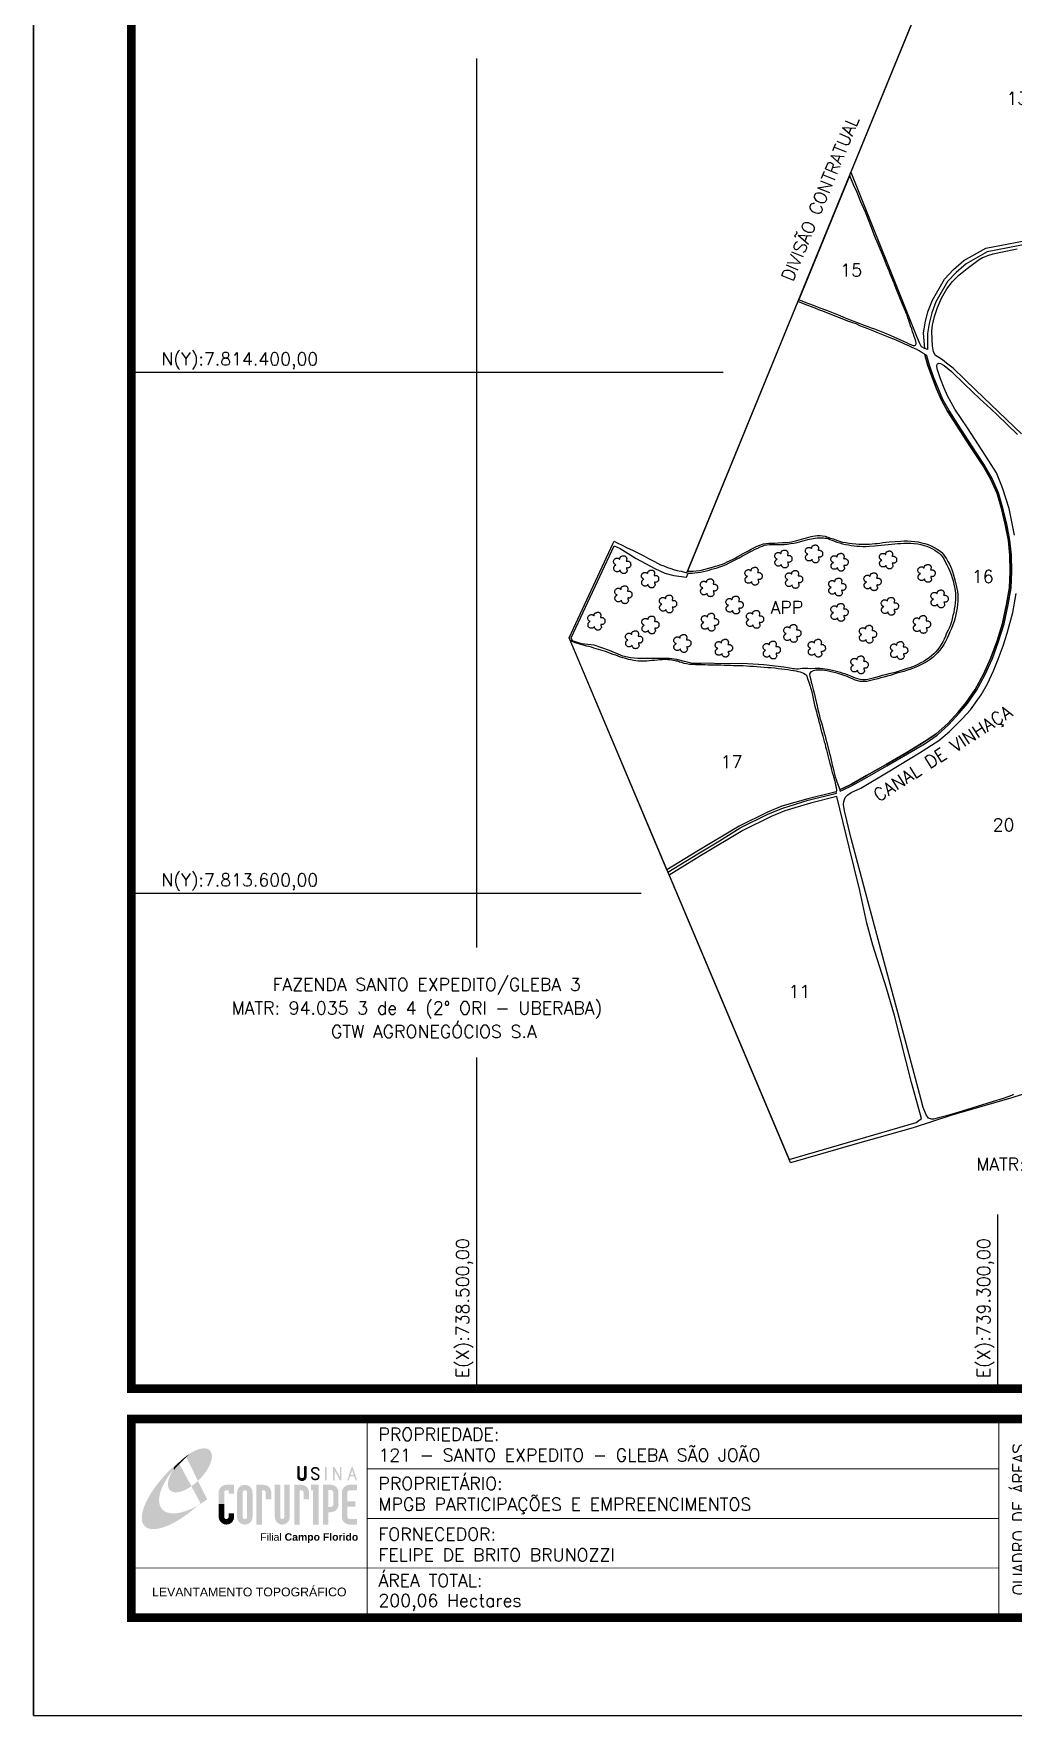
# Model space of a CAD drawing. Header units: millimetres. Extents: x 737820 to 740970, y 7812338 to 7816793.
# Drawn here: x 737820 to 739324, y 7812338 to 7814920 of the extents above; entities that cross this region are included whole.
import ezdxf
from ezdxf.enums import TextEntityAlignment as Align

# ---------------------------------------------------------------- set-up
doc = ezdxf.new("R2010")
doc.units = ezdxf.units.MM
doc.linetypes.add('CONTINUO', pattern=[0])
doc.linetypes.add('LIN0', pattern=[0])
for name, color, linetype, lineweight in [('0114000121', 1, 'Continuous', 25), ('0114000121011', 5, 'Continuous', 25), ('0114000121013', 5, 'Continuous', 25), ('0114000121015', 5, 'Continuous', 25), ('0114000121016', 5, 'Continuous', 25), ('CANAL_VINHAÇA', 7, 'Continuous', 25), ('PRESERVAÇÃO_PERMANENTE', 1, 'Continuous', 25)]:
    doc.layers.add(name, color=color, linetype=linetype, lineweight=lineweight)
for name, color, linetype in [('0114000121017', 5, 'Continuous'), ('0114000121018', 5, 'Continuous'), ('0114000121020', 5, 'Continuous'), ('MALHA', 8, 'Continuous'), ('MARGEM', 5, 'Continuous'), ('MATO', 3, 'Continuous'), ('TEXTO', 7, 'Continuous'), ('TEXTO_CONFRONTANTES', 7, 'Continuous')]:
    doc.layers.add(name, color=color, linetype=linetype)
doc.styles.add('ARIAL', font='arial.ttf')
doc.styles.add('ROMANS', font='romans')
doc.styles.add('Simplex', font='simplex.shx')
doc.styles.get("Standard").update_dxf_attribs({"font": 'arial.ttf'})

# ---------------------------------------------------------------- blocks, each defined once
blk = doc.blocks.new('mato')
at = {"layer": 'MATO', "color": 94, "linetype": 'CONTINUO'}
blk.add_lwpolyline([(734601.6, 7824194.7), (734600.8, 7824194.1), (734600, 7824193.3), (734599.1, 7824192.6), (734598, 7824192.3), (734596.9, 7824192.2), (734595.8, 7824192.2), (734594.9, 7824192.4), (734594.2, 7824192.7), (734593.5, 7824193.1), (734592.9, 7824193.6), (734592.3, 7824194.1), (734591.8, 7824194.7), (734591.5, 7824195.3), (734591.3, 7824195.9), (734591.2, 7824196.6), (734591, 7824197.5), (734591, 7824198.4), (734591, 7824199.3), (734591.2, 7824200), (734591.5, 7824200.5), (734591.9, 7824201), (734592.1, 7824201.5), (734592.4, 7824201.9), (734592.8, 7824202.3), (734594.2, 7824203.2), (734594.7, 7824203.6), (734594.5, 7824203.7), (734593.5, 7824204), (734593.1, 7824204.2), (734592.7, 7824204.5), (734592.3, 7824204.9), (734591.8, 7824205.6), (734591.3, 7824206.3), (734590.9, 7824207.1), (734590.7, 7824208), (734590.6, 7824208.8), (734590.7, 7824209.7), (734590.9, 7824210.7), (734591.3, 7824211.6), (734591.7, 7824212.4), (734592, 7824212.8), (734592.3, 7824213.1), (734592.7, 7824213.4), (734593.3, 7824213.8), (734593.9, 7824214.2), (734594.6, 7824214.5), (734595.3, 7824214.7), (734596, 7824214.8), (734596.6, 7824214.8), (734597.2, 7824214.8), (734597.8, 7824214.7), (734598.2, 7824214.6), (734598.7, 7824214.4), (734599.1, 7824214.3), (734599.5, 7824214), (734600, 7824213.4), (734600.5, 7824213), (734600.9, 7824212.8), (734601.1, 7824213.4), (734601.2, 7824214.2), (734601.3, 7824215.1), (734601.4, 7824215.5), (734601.5, 7824215.8), (734602, 7824216.5), (734602.3, 7824217), (734602.7, 7824217.4), (734603.2, 7824217.6), (734603.7, 7824217.8), (734604.3, 7824218), (734605.3, 7824218.4), (734605.8, 7824218.6), (734606.3, 7824218.7), (734606.9, 7824218.8), (734607.5, 7824218.8), (734608, 7824218.8), (734608.6, 7824218.7), (734609.1, 7824218.6), (734609.5, 7824218.4), (734610, 7824218.1), (734610.4, 7824217.9), (734610.7, 7824217.6), (734611, 7824217.2), (734611.3, 7824216.8), (734611.7, 7824216.3), (734611.9, 7824215.7), (734612.2, 7824215.1), (734612.4, 7824214.6), (734612.5, 7824214), (734612.5, 7824213.3), (734612.2, 7824212.1), (734611.9, 7824210.9), (734611.7, 7824210), (734612.4, 7824209.8), (734613.2, 7824209.9), (734614.1, 7824210), (734614.7, 7824209.9), (734615.4, 7824209.8), (734616, 7824209.5), (734616.6, 7824209.1), (734617.3, 7824208.6), (734617.8, 7824208.1), (734618.2, 7824207.9), (734618.6, 7824207.5), (734618.8, 7824207), (734619, 7824205.5), (734619.1, 7824203.9), (734619.1, 7824202.4), (734618.8, 7824201.5), (734618.4, 7824200.9), (734618, 7824200.3), (734617.5, 7824199.8), (734617, 7824199.3), (734616.5, 7824199), (734615.7, 7824198.7), (734614.9, 7824198.5), (734614.1, 7824198.3), (734613.3, 7824198.6), (734612.6, 7824198.7), (734612.1, 7824198.5), (734612.3, 7824197.3), (734613.2, 7824194.3), (734613.1, 7824193.5), (734613, 7824192.9), (734612.3, 7824191.8), (734611.9, 7824191.2), (734611.4, 7824190.7), (734611, 7824190.3), (734610.6, 7824189.9), (734610.1, 7824189.6), (734609.5, 7824189.4), (734608.8, 7824189.2), (734608.2, 7824189.2), (734607.5, 7824189.1), (734606.8, 7824189.2), (734605.7, 7824189.3), (734605.3, 7824189.5), (734604.8, 7824189.7), (734604.2, 7824190.1), (734603.7, 7824190.7), (734603.2, 7824191.3), (734602.7, 7824191.7), (734602.3, 7824192.2), (734602, 7824192.7), (734601.9, 7824194.3), (734601.7, 7824195)], dxfattribs=at)
blk = doc.blocks.new('A$C78F83FB3')
at = {"layer": 'MARGEM'}
h = blk.add_hatch(color=20, dxfattribs=at)
edge = h.paths.add_edge_path()
edge.add_ellipse((19.49, 23.77), major_axis=(-6.68, -6.67), ratio=0.469426, start_angle=292.7328, end_angle=601.2579)
edge.add_ellipse((22.83, 22.05), major_axis=(12.64, 11.29), ratio=0.457614, start_angle=79.9069, end_angle=107.9139)
edge = h.paths.add_edge_path()
edge.add_ellipse((18.28, 18.7), major_axis=(13.95, 13.59), ratio=0.386848, start_angle=63.9612, end_angle=264.5993)
edge.add_ellipse((22.83, 22.05), major_axis=(12.64, 11.29), ratio=0.457614, start_angle=107.9139, end_angle=245.1182, ccw=False)
edge.add_ellipse((19.49, 23.77), major_axis=(-6.68, -6.67), ratio=0.469426, start_angle=241.2579, end_angle=292.7328, ccw=False)
for color, points in [(20, [(15.46, 26.12), (14.17, 24.81), (14.06, 24.24), (14.39, 23.97), (14.67, 24.54), (19.47, 29.32), (18.48, 28.66), (17.31, 27.78)]), (7, [(58.42, 24.9), (57.9, 24.9), (57.9, 21.73, -0.414214), (57.15, 20.98), (56.84, 20.98, -0.414214), (56.09, 21.73), (56.09, 24.9), (55.57, 24.9), (55.57, 21.73, 0.414214), (56.84, 20.46), (57.15, 20.46, 0.414214), (58.42, 21.73)]), (7, [(61.7, 24.9), (61.23, 24.9, 0.396318), (60.04, 23.78), (60.04, 23.72, 0.151912), (60.39, 22.97), (60.46, 22.92), (62.18, 22), (62.85, 21.83, 0.12407), (62.51, 22.42), (60.75, 23.36, -0.13192), (60.56, 23.77, -0.385578), (61.23, 24.37), (61.7, 24.37, -0.414214), (62.37, 23.7), (62.89, 23.7, 0.414214)]), (7, [(62.37, 23.7), (62.89, 23.7, 0.414214), (61.7, 24.9), (61.23, 24.9, 0.396318), (60.04, 23.78), (60.04, 23.72, 0.151912), (60.39, 22.97), (60.46, 22.92), (62.18, 22), (62.18, 22, -0.131921), (62.37, 21.59, -0.385578), (61.7, 20.98), (61.23, 20.98, -0.414214), (60.56, 21.65), (60.04, 21.65, 0.414214), (61.23, 20.46), (61.7, 20.46, 0.402546), (62.89, 21.61, 0.165292), (62.51, 22.42), (60.75, 23.36, -0.13192), (60.56, 23.77, -0.385578), (61.23, 24.37), (61.7, 24.37, -0.414214)]), (7, [(30.97, 12.46), (29.13, 12.46), (29.13, 8.21, 1), (34.29, 8.21), (34.29, 9.41), (32.45, 9.41), (32.45, 8.21, -1), (30.97, 8.21)])]:
    blk.add_hatch(color=color, dxfattribs=at).paths.add_polyline_path(points)
h = blk.add_hatch(color=7, dxfattribs=at)
h.paths.add_polyline_path([(65.24, 24.9), (64.72, 24.9), (64.72, 20.46), (65.24, 20.46)])
h.paths.add_polyline_path([(67.38, 20.46), (67.9, 20.46), (67.9, 23.74), (69.74, 20.46), (70.23, 20.46), (70.23, 24.9), (69.71, 24.9), (69.71, 21.58), (67.85, 24.9), (67.38, 24.9)])
h.paths.add_polyline_path([(72.17, 20.46), (72.72, 20.46), (73.14, 21.73), (74.49, 21.73), (74.9, 20.46), (75.45, 20.46), (74, 24.9), (73.62, 24.9)])
h.paths.add_polyline_path([(73.81, 23.8), (74.32, 22.25), (73.31, 22.25)], flags=16)
h = blk.add_hatch(color=7, dxfattribs=at)
h.paths.add_polyline_path([(31.71, 18.93, 0.414214), (29.13, 16.35), (29.13, 12.46), (30.97, 12.46), (30.97, 16.35, -0.414214), (31.71, 17.09), (32.45, 17.09), (32.45, 16.02), (34.29, 16.02), (34.29, 18.93)])
h.paths.add_polyline_path([(44.15, 17.09, -0.414214), (44.89, 16.35), (44.89, 14.1), (46.72, 14.1), (46.72, 16.17, 0.433937), (44.15, 18.93), (41.77, 18.93), (41.77, 12.46), (43.61, 12.46), (43.61, 17.09)])
h.paths.add_polyline_path([(43.61, 12.46), (41.77, 12.46), (41.77, 5.62), (43.61, 5.62)])
h.paths.add_polyline_path([(47.92, 12.46), (49.75, 12.46), (49.75, 18.93), (47.92, 18.93)])
h.paths.add_polyline_path([(52.91, 18.93), (51.08, 18.93), (51.08, 12.46), (52.91, 12.46)])
h.paths.add_polyline_path([(51.08, 8.12, -1), (49.75, 8.12), (49.75, 12.46), (47.92, 12.46), (47.92, 8.12, 1), (52.91, 8.12), (52.91, 12.46), (51.08, 12.46)])
h.paths.add_polyline_path([(54.41, 12.46), (56.25, 12.46), (56.25, 17.09), (56.79, 17.09, -0.414214), (57.53, 16.35), (57.53, 14.1), (59.36, 14.1), (59.36, 16.17, 0.433937), (56.79, 18.93), (54.41, 18.93)])
h.paths.add_polyline_path([(56.25, 12.46), (54.41, 12.46), (54.41, 5.62), (56.25, 5.62)])
h.paths.add_polyline_path([(60.73, 12.46), (62.58, 12.46), (62.58, 18.93), (60.02, 18.93), (60.02, 17.08), (60.73, 17.08)])
h.paths.add_polyline_path([(62.58, 12.46), (60.73, 12.46), (60.73, 5.62), (62.58, 5.62)])
h.paths.add_polyline_path([(64.06, 12.46), (65.82, 12.46), (65.82, 17.17), (66.66, 17.17, -0.450417), (67.48, 16.25), (67.48, 12.46), (69.24, 12.46, 0.002307), (69.24, 12.48, 0.005282), (69.23, 12.54, -0.000938), (69.23, 12.53), (69.23, 16.17, 0.433937), (66.66, 18.93), (64.06, 18.93)])
h.paths.add_polyline_path([(64.06, 5.62), (65.82, 5.62), (65.82, 9.77), (66.66, 9.77, 0.426056), (69.24, 12.46), (67.48, 12.46), (67.48, 12.45, -0.450417), (66.66, 11.53), (65.82, 11.53), (65.82, 12.46), (64.06, 12.46)])
h.paths.add_polyline_path([(70.37, 12.46), (74.87, 12.46), (74.87, 13.44), (72.21, 13.44), (72.21, 16.35, -0.414214), (72.95, 17.09), (75.38, 17.09), (75.38, 18.93), (72.95, 18.93, 0.414214), (70.37, 16.35)])
h.paths.add_polyline_path([(72.21, 11.62), (74.87, 11.62), (74.87, 12.46), (70.37, 12.46), (70.37, 8.21, 0.414214), (72.95, 5.62), (75.38, 5.62), (75.38, 7.47), (72.95, 7.47, -0.414214), (72.21, 8.21)])
h = blk.add_hatch(color=7, dxfattribs=at)
h.paths.add_polyline_path([(35.29, 16.35), (35.29, 8.21, 1), (40.46, 8.21, 0.016978), (40.45, 8.38), (40.45, 16.17, 0.433937), (37.88, 18.93), (37.87, 18.93, 0.41391)])
h.paths.add_polyline_path([(38.62, 16.35), (38.62, 8.21, -1), (37.13, 8.21), (37.13, 16.35, -1)], flags=16)
at = {"layer": 'MARGEM', "color": 7}
blk.add_lwpolyline([(58.42, 24.9), (57.9, 24.9), (57.9, 21.73, -0.414214), (57.15, 20.98), (56.84, 20.98, -0.414214), (56.09, 21.73), (56.09, 24.9), (55.57, 24.9), (55.57, 21.73, 0.414214), (56.84, 20.46), (57.15, 20.46, 0.414214), (58.42, 21.73), (58.42, 24.9)], format="xyb", close=True, dxfattribs=at)
at = {"layer": 'MARGEM', "color": 252, "insert": (43.05, 2.72), "char_height": 2.5, "attachment_point": 1, "style": 'ARIAL'}
blk.add_mtext_dynamic_manual_height_columns('Filial {\\fArial|b1|i0|c0|p34;Campo Florido}', width=33.0271, gutter_width=2.46, heights=[2.95], dxfattribs=at)

msp = doc.modelspace()

# ---------------------------------------------------------------- linework, layer by layer
at = {"layer": '0114000121'}
msp.add_lwpolyline([(739350.3, 7813295), (739321.4, 7813286), (739229.4, 7813259.3), (739169.9, 7813239.9), (739077.4, 7813213.5), (738981.6, 7813186.1), (738981, 7813187.5), (738641.6, 7813992.4), (738709.5, 7814137.3), (738710.9, 7814140.5), (738714.4, 7814138.8), (738717.8, 7814137.1), (738722.1, 7814135), (738729.7, 7814131), (738740.1, 7814126.3), (738744.4, 7814124.2), (738751.5, 7814120.7), (738756.3, 7814118), (738763.8, 7814114), (738772.9, 7814109.3), (738777.4, 7814106.7), (738782.3, 7814104.5), (738787.4, 7814102.7), (738793.1, 7814100.2), (738798.1, 7814098.4), (738802.3, 7814097), (738807.1, 7814095.6), (738813.7, 7814094.4), (738822.5, 7814092), (739322.2, 7815311.9)], dxfattribs=at)
at = {"layer": '0114000121011'}
msp.add_lwpolyline([(739098.9, 7813554.1), (739088, 7813604.2), (739071.9, 7813670.7), (739052.7, 7813748.6), (739012.2, 7813738.1), (738972.9, 7813726.8), (738951.9, 7813717.9), (738908.7, 7813696.5), (738843.7, 7813657.7), (738795.3, 7813627.9), (738979.5, 7813191.1), (738979.8, 7813191.1), (739174.7, 7813247.9), (739182.9, 7813254.1), (739167.5, 7813309.3), (739141.5, 7813412.4), (739129.2, 7813454.4), (739108, 7813520.3)], close=True, dxfattribs=at)
at = {"layer": '0114000121013'}
msp.add_lwpolyline([(739302.7, 7815264.3), (739074.6, 7814707.4), (739175.3, 7814455.6), (739179.2, 7814445.8), (739182.6, 7814439.5), (739187.8, 7814436.6), (739186.1, 7814460.1), (739188.5, 7814476), (739192.8, 7814493), (739199.6, 7814510.5), (739218, 7814542.8), (739232, 7814557.6), (739248, 7814571.4), (739281.7, 7814590.5), (739361.9, 7814606.1)], dxfattribs=at)
at = {"layer": '0114000121015', "linetype": 'ByBlock'}
msp.add_lwpolyline([(739110.7, 7814466.4), (739120.8, 7814462.3), (739125.8, 7814460.3), (739135.7, 7814456.3), (739140.6, 7814454.2), (739150.4, 7814449.8), (739159.6, 7814445.6), (739163.6, 7814443.8), (739166.4, 7814442.6), (739168.3, 7814441.8), (739170, 7814441.2), (739171.3, 7814440.9), (739172.5, 7814441.1), (739173.4, 7814441.6), (739174.1, 7814442.4), (739174.7, 7814443.7), (739174.7, 7814445.3), (739174.1, 7814447.3), (739173.4, 7814449.7), (739172.6, 7814452.1), (739171.6, 7814454.8), (739170.5, 7814458.2), (739169.1, 7814462.1), (739167.8, 7814466.5), (739166.2, 7814471.2), (739163.3, 7814479.8), (739161.9, 7814483.7), (739160.7, 7814487.4), (739159.2, 7814490.9), (739157.8, 7814494.6), (739156.2, 7814498.3), (739154.5, 7814502.2), (739150.7, 7814511.6), (739148.6, 7814516.7), (739146.6, 7814521.8), (739144.6, 7814526.9), (739142.6, 7814531.9), (739140.7, 7814536.8), (739138.8, 7814541.5), (739136.9, 7814546.3), (739135, 7814551.1), (739133, 7814555.8), (739129.3, 7814565.1), (739125.5, 7814574.6), (739121.2, 7814584.5), (739114.6, 7814600.4), (739112.4, 7814605.7), (739110.4, 7814611.1), (739108.2, 7814616.5), (739106, 7814622.3), (739101.3, 7814634.1), (739096.7, 7814645.7), (739094.3, 7814651.5), (739091.9, 7814657.2), (739089.4, 7814662.7), (739084.9, 7814673.4), (739082.8, 7814678.4), (739080.6, 7814683.3), (739076.6, 7814692.7), (739072.9, 7814701.5), (739072.6, 7814702.5), (738994.3, 7814511.4), (738999.2, 7814509.6), (739005.2, 7814507.3), (739011, 7814505), (739016.5, 7814502.8), (739021.6, 7814500.7), (739026.6, 7814498.9), (739037, 7814495.2), (739042.2, 7814493.3), (739052.4, 7814489.1), (739057.7, 7814487), (739062.9, 7814484.8), (739068.2, 7814482.7), (739073.5, 7814480.6), (739078.9, 7814478.6), (739084.2, 7814476.5), (739095, 7814472.4), (739100.4, 7814470.4), (739105.6, 7814468.4)], close=True, dxfattribs=at)
at = {"layer": '0114000121016'}
msp.add_lwpolyline([(739305.5, 7814190.8), (739298.8, 7814214), (739289.4, 7814235.5), (739276.4, 7814257.6), (739258.2, 7814285.6), (739236.5, 7814318.8), (739223, 7814340), (739213.4, 7814357.3), (739206, 7814374.4), (739199.1, 7814392.3), (739192.7, 7814410.2), (739187.8, 7814427.4), (739186.7, 7814428.2), (739182.5, 7814431), (739179.2, 7814433), (739175.7, 7814434.8), (739172.1, 7814436.5), (739168.4, 7814438.2), (739164.5, 7814439.8), (739160.8, 7814441.5), (739157.1, 7814443.3), (739153.4, 7814445.1), (739145, 7814448.7), (739140.2, 7814450.8), (739135, 7814452.9), (739129.8, 7814455), (739119.5, 7814459.1), (739114.4, 7814461.1), (739109.5, 7814463.1), (739104.4, 7814465.1), (739099.2, 7814467), (739093.8, 7814469.1), (739088.1, 7814471.5), (739082.3, 7814474.1), (739076.1, 7814476.4), (739069.8, 7814478.6), (739063.5, 7814480.9), (739057.1, 7814483.5), (739037.5, 7814491.4), (739031.3, 7814493.8), (739025.4, 7814496), (739019.7, 7814498.3), (739014, 7814500.4), (739008.1, 7814502.6), (739001.9, 7814505), (738995.7, 7814507.5), (738993.1, 7814508.5), (738823.7, 7814094.8), (738823.7, 7814094.8), (738827.9, 7814094.6), (738832.4, 7814094.7), (738837.1, 7814095.1), (738842, 7814095.8), (738847.1, 7814096.7), (738852, 7814097.9), (738861.7, 7814100.7), (738866.5, 7814102.1), (738870.6, 7814103.1), (738873.9, 7814104.2), (738877.2, 7814105.5), (738880.8, 7814107.1), (738884.6, 7814108.8), (738892.6, 7814112.7), (738896.5, 7814114.7), (738900.6, 7814116.9), (738909.2, 7814121.8), (738913.3, 7814123.9), (738917.3, 7814126), (738921.5, 7814128.3), (738929.6, 7814132.3), (738933, 7814133.9), (738936.2, 7814135.2), (738940.2, 7814136.4), (738944.2, 7814137.2), (738948.4, 7814137.5), (738952.9, 7814137.7), (738957.8, 7814137.8), (738962.7, 7814138), (738970, 7814138.4), (738975.3, 7814138.5), (738977.1, 7814138.7), (738979.8, 7814139.1), (738983.2, 7814139.6), (738987.3, 7814140.4), (738991.4, 7814141.5), (738995, 7814142.6), (738998.7, 7814143.6), (739002.4, 7814144.7), (739006.1, 7814145.9), (739009.8, 7814147), (739013.2, 7814147.9), (739016.2, 7814148.4), (739019.6, 7814148.8), (739023.4, 7814149.1), (739027.3, 7814149.2), (739031.1, 7814148.9), (739034.9, 7814148.1), (739038.9, 7814147), (739043.3, 7814145.4), (739047.9, 7814144), (739052.5, 7814142.2), (739057, 7814140.6), (739061.8, 7814139.3), (739066.7, 7814138.4), (739071.7, 7814137.6), (739076.6, 7814136.9), (739081.8, 7814136.4), (739087.1, 7814136), (739092.5, 7814135.8), (739097.8, 7814135.8), (739102.7, 7814136.2), (739107.2, 7814136.6), (739111.2, 7814136.8), (739114.7, 7814137.2), (739118.7, 7814137.6), (739123.4, 7814138.4), (739128.3, 7814139.1), (739133.3, 7814139.6), (739142.6, 7814140.2), (739151.2, 7814140.8), (739156.1, 7814141.1), (739161.6, 7814141), (739167, 7814140.8), (739172.5, 7814140.3), (739177.9, 7814139.4), (739182.9, 7814138.2), (739188, 7814136.9), (739193, 7814135.4), (739197.9, 7814133.4), (739202.5, 7814131.1), (739207, 7814128.5), (739210.8, 7814125.9), (739214, 7814123.3), (739216.7, 7814120.3), (739218.9, 7814117), (739221.2, 7814113.5), (739223.5, 7814109.5), (739225.9, 7814105.3), (739227.9, 7814100.6), (739229.8, 7814095.6), (739231.5, 7814090.7), (739233.9, 7814081.3), (739236.2, 7814072.4), (739237, 7814068), (739237.9, 7814063.5), (739238.5, 7814058.8), (739238.8, 7814053.8), (739238.8, 7814048.5), (739238.3, 7814043.3), (739237.6, 7814038.3), (739236.8, 7814033.3), (739235.7, 7814028.1), (739234.4, 7814022.8), (739232.8, 7814017.5), (739230.9, 7814012.1), (739228.8, 7814006.7), (739226.6, 7814001.6), (739224.5, 7813996.5), (739222.2, 7813991.5), (739219.7, 7813986.6), (739216.9, 7813982), (739214, 7813977.5), (739210.8, 7813973.2), (739207.4, 7813969.2), (739203.8, 7813965.5), (739200.1, 7813962.2), (739196, 7813959), (739191.6, 7813956), (739186.9, 7813953.2), (739181.9, 7813950.5), (739176.7, 7813948.1), (739171.7, 7813946.1), (739166.5, 7813944.2), (739161.2, 7813942.4), (739155.9, 7813940.7), (739145.2, 7813937.7), (739134.9, 7813934.6), (739129.9, 7813933.2), (739125, 7813931.9), (739120.2, 7813930.7), (739115.7, 7813929.5), (739107.2, 7813927.1), (739103, 7813926.2), (739099.1, 7813925.4), (739095.5, 7813925), (739092.1, 7813924.9), (739088.6, 7813925.3), (739084.9, 7813926.1), (739081.1, 7813927.4), (739077, 7813929.1), (739072.9, 7813930.8), (739068.6, 7813932.6), (739064.1, 7813934.3), (739059.6, 7813935.8), (739055.1, 7813937.2), (739050.6, 7813938.4), (739046.3, 7813939.5), (739042.1, 7813940.4), (739038, 7813941.3), (739030.6, 7813942.3), (739027.1, 7813942.6), (739023.9, 7813942.7), (739020.9, 7813942.6), (739018.4, 7813942.2), (739016.3, 7813941.5), (739014.6, 7813940.6), (739013.1, 7813939.8), (739011.8, 7813938.5), (739011, 7813937), (739010.8, 7813935.2), (739011.2, 7813933.2), (739012.7, 7813927.5), (739013.6, 7813924.3), (739014.4, 7813920.9), (739015.4, 7813917), (739016.4, 7813913), (739017.4, 7813909.1), (739019.7, 7813900.4), (739020.8, 7813896.1), (739021.7, 7813891.8), (739022.8, 7813887.2), (739023.8, 7813882.4), (739026, 7813873.2), (739027, 7813868.9), (739028.3, 7813864.6), (739029.6, 7813859.9), (739032.3, 7813850.3), (739033.6, 7813845.9), (739034.8, 7813841.5), (739036, 7813836.6), (739037.4, 7813831.6), (739041.3, 7813816.5), (739042.6, 7813811.7), (739043.7, 7813807), (739045.9, 7813797.1), (739047.1, 7813792.2), (739048.3, 7813787.5), (739049.4, 7813783.1), (739050.5, 7813778.7), (739051.7, 7813774.7), (739052.7, 7813771.2), (739053.8, 7813768.3), (739054.8, 7813765.9), (739057.3, 7813759.1), (739061.5, 7813761.1), (739075.2, 7813767.4), (739098.3, 7813780.6), (739128.4, 7813797.7), (739160.4, 7813816), (739187.2, 7813832.3), (739205.5, 7813844.6), (739223.2, 7813860.7), (739239, 7813878), (739251.6, 7813892.8), (739265.3, 7813912.8), (739278.1, 7813936.2), (739289.5, 7813961.6), (739299, 7813987.6), (739307.2, 7814014.2), (739313.5, 7814043.3), (739317.9, 7814068.9), (739319.2, 7814094.2), (739318.7, 7814118.9), (739316.2, 7814141.9), (739311.4, 7814166.6)], close=True, dxfattribs=at)
at = {"layer": '0114000121017'}
msp.add_lwpolyline([(738791.9, 7813635.9), (738643.3, 7813988.4), (738644.3, 7813987.9), (738647.4, 7813986.4), (738650.8, 7813985.2), (738654.7, 7813983.9), (738659.1, 7813982.5), (738663.5, 7813981.2), (738667.8, 7813980.1), (738671.8, 7813979.2), (738675.5, 7813978.2), (738679.1, 7813977.1), (738682.7, 7813976), (738686.3, 7813975), (738690, 7813974), (738693.5, 7813972.9), (738697.3, 7813971.6), (738701.1, 7813970.2), (738705, 7813968.8), (738709, 7813967.3), (738712.9, 7813965.9), (738716.5, 7813964.4), (738720.3, 7813963), (738724.3, 7813961.8), (738728.4, 7813960.8), (738732.5, 7813959.7), (738736.5, 7813958.7), (738740.5, 7813958), (738744.4, 7813957.3), (738748.5, 7813956.8), (738752.8, 7813956.7), (738757.2, 7813956.7), (738761.3, 7813956.9), (738765.2, 7813957.4), (738768.9, 7813957.8), (738772.8, 7813958.1), (738776.8, 7813958.5), (738780.7, 7813959), (738784.7, 7813959.1), (738788.8, 7813959.2), (738792.8, 7813959), (738796.3, 7813958.8), (738799.4, 7813958.4), (738802.2, 7813958), (738804.6, 7813957.6), (738806.4, 7813957), (738808, 7813956.7), (738809.6, 7813956.2), (738811.5, 7813955.5), (738814.1, 7813954.6), (738817.8, 7813953.5), (738822, 7813952.6), (738826.4, 7813952), (738830.9, 7813951.6), (738835.6, 7813951.3), (738840.5, 7813951.1), (738845.4, 7813951), (738850.5, 7813951), (738855.5, 7813950.8), (738860.5, 7813950.7), (738865.2, 7813950.8), (738870, 7813950.7), (738874.8, 7813950.5), (738879.8, 7813950.3), (738884.7, 7813950.1), (738889.5, 7813950), (738894.2, 7813949.9), (738898.9, 7813949.9), (738903.7, 7813949.8), (738908.8, 7813949.5), (738913.9, 7813949.1), (738919.2, 7813948.8), (738924.6, 7813948.5), (738930, 7813948.2), (738935.6, 7813947.7), (738941.2, 7813947.3), (738946.8, 7813946.9), (738952.2, 7813946.5), (738957.7, 7813945.9), (738963, 7813945.2), (738968.1, 7813944.7), (738973, 7813944.2), (738977.7, 7813943.6), (738982.1, 7813942.8), (738986.3, 7813942.1), (738990.1, 7813941.3), (738993.5, 7813940.6), (738996.5, 7813939.8), (738999.3, 7813938.9), (739001.8, 7813937.9), (739004, 7813936.6), (739005.6, 7813934.9), (739006.6, 7813933.2), (739007.4, 7813931.3), (739008.4, 7813928.2), (739009.8, 7813923.9), (739011.4, 7813919.3), (739012.9, 7813914.3), (739014.3, 7813909.2), (739015.5, 7813904), (739016.5, 7813898.8), (739017.6, 7813893.9), (739018.8, 7813889), (739020, 7813883.9), (739021.4, 7813878.6), (739022.8, 7813873.5), (739024.2, 7813868.6), (739025.4, 7813863.9), (739026.5, 7813859.1), (739027.8, 7813854.1), (739028.9, 7813849.4), (739030.1, 7813845), (739031.2, 7813841), (739032.3, 7813837.2), (739033.5, 7813833.2), (739034.7, 7813829), (739035.7, 7813824.7), (739036.9, 7813820.3), (739037.9, 7813815.9), (739039, 7813811.6), (739040.2, 7813807.5), (739041.2, 7813803.4), (739042.3, 7813799.1), (739043.5, 7813794.4), (739044.8, 7813789.7), (739045.9, 7813785.3), (739047.1, 7813781.4), (739048.1, 7813778), (739048.9, 7813775.1), (739049.6, 7813772.1), (739050.2, 7813769), (739050.8, 7813766.6), (739051.2, 7813765), (739051.4, 7813763.7), (739051.7, 7813762.5), (739051.9, 7813761.3), (739052.1, 7813760.5), (739052.2, 7813759.7), (739052.3, 7813759.2), (739052.5, 7813758.5), (739051.7, 7813755.9), (739045.5, 7813754.2), (739008.2, 7813745.2), (738968.4, 7813733.8), (738946.6, 7813724.6), (738902.9, 7813703), (738837.7, 7813664)], close=True, dxfattribs=at)
at = {"layer": '0114000121018'}
msp.add_lwpolyline([(739336.6, 7814305.5), (739266.2, 7814372.3), (739231.3, 7814406.2), (739221.4, 7814414), (739215, 7814418.8), (739209.3, 7814422.4), (739204.1, 7814425.9), (739201.2, 7814431.2), (739199.7, 7814440.7), (739199, 7814450.5), (739198.8, 7814462.9), (739199.9, 7814472.2), (739202.9, 7814485.4), (739207.3, 7814499.2), (739213.6, 7814513.7), (739221.8, 7814528.3), (739230.4, 7814539.5), (739240.4, 7814548.8), (739253.1, 7814559.5), (739263.1, 7814566.8), (739271.4, 7814572.9), (739276.4, 7814576), (739279.5, 7814577.4), (739284.6, 7814579.4), (739292.9, 7814581.7), (739304.7, 7814584.3), (739329.6, 7814589.7)], dxfattribs=at)
at = {"layer": '0114000121020'}
for points in [[(739325.9, 7814149.9), (739317.5, 7814190.8), (739307.1, 7814222.7), (739297.8, 7814245.3), (739281.8, 7814271.1), (739253.3, 7814314.7), (739234.1, 7814343.4), (739223, 7814363.8), (739217.7, 7814375.5), (739211.8, 7814390), (739208.3, 7814400.5), (739206.7, 7814405.3), (739206.2, 7814409.6), (739206.7, 7814411.8), (739207.5, 7814413), (739209.3, 7814413.7), (739211.9, 7814413.3), (739217.9, 7814410.3), (739228.7, 7814401), (739248.9, 7814381.9), (739272.3, 7814359.3), (739289.2, 7814343.9), (739298.9, 7814334.6), (739330.5, 7814304.4)], [(739324.2, 7813290.9), (739322.6, 7813289.8), (739308.3, 7813284.9), (739291.5, 7813279.7), (739245.1, 7813265.4), (739221, 7813258.1), (739209.2, 7813255.2), (739201.3, 7813253.4), (739198, 7813253), (739193.7, 7813254.5), (739190.1, 7813259.7), (739185.2, 7813271.3), (739181.6, 7813284.9), (739155, 7813384.8), (739126.1, 7813492.5), (739098.7, 7813594), (739074.9, 7813683.9), (739064.8, 7813726.4), (739063.3, 7813736.1), (739063.6, 7813740.7), (739065.8, 7813747.1), (739069.7, 7813751), (739075.1, 7813754.5), (739089.5, 7813761.4), (739131.8, 7813786.6), (739180, 7813815.5), (739209.3, 7813834.4), (739225.5, 7813848.1), (739245.2, 7813867.6), (739258.1, 7813881.8), (739274.6, 7813904.5), (739284, 7813921.4), (739293.6, 7813941.4), (739300.5, 7813959.5), (739308.4, 7813979.9), (739314.3, 7813999.2), (739323, 7814031.1), (739328.3, 7814060.1)]]:
    msp.add_lwpolyline(points, dxfattribs=at)
at = {"layer": 'CANAL_VINHAÇA'}
msp.add_lwpolyline([(739363.2, 7814600.1), (739283.8, 7814584.7), (739251.5, 7814566.4), (739236.3, 7814553.2), (739223, 7814539.2), (739205.1, 7814507.9), (739198.6, 7814491.1), (739194.5, 7814474.8), (739192.2, 7814459.6), (739192.2, 7814447.6), (739192.2, 7814438.2), (739192.1, 7814434.9), (739187.8, 7814436.6), (739186.1, 7814460.1), (739188.5, 7814476), (739192.8, 7814493), (739199.6, 7814510.5), (739218, 7814542.8), (739232, 7814557.6), (739248, 7814571.4), (739281.7, 7814590.5), (739361.9, 7814606.1)], dxfattribs=at)
at = {"layer": 'CANAL_VINHAÇA', "linetype": 'Continuous'}
msp.add_lwpolyline([(739205.5, 7813844.6), (739187.2, 7813832.3), (739160.4, 7813816), (739128.4, 7813797.7), (739098.3, 7813780.6), (739075.2, 7813767.4), (739061.5, 7813761.1), (739057.3, 7813759.1), (739057.4, 7813758.5), (739058, 7813756.7), (739062.5, 7813758.8), (739076.3, 7813765.3), (739099.6, 7813778.4), (739129.6, 7813795.5), (739161.6, 7813813.9), (739188.5, 7813830.2), (739207, 7813842.7), (739224.9, 7813859), (739240.8, 7813876.4), (739253.5, 7813891.3), (739267.3, 7813911.5), (739280.3, 7813935.1), (739291.7, 7813960.7), (739301.3, 7813986.8), (739309.6, 7814013.6), (739315.9, 7814042.8), (739320.3, 7814068.6), (739321.7, 7814094.2), (739321.1, 7814119.1), (739318.6, 7814142.3), (739313.8, 7814167.1), (739307.9, 7814191.4), (739301.1, 7814214.9), (739291.5, 7814236.6), (739278.5, 7814258.9), (739260.2, 7814286.9), (739238.6, 7814320.1), (739225.1, 7814341.3), (739215.6, 7814358.3), (739208.2, 7814375.3), (739201.4, 7814393.1), (739195, 7814411), (739191, 7814425.2), (739190.9, 7814425.2), (739189.2, 7814426.5), (739188, 7814427.2), (739188.1, 7814426.2), (739192.7, 7814410.2), (739199.1, 7814392.3), (739206, 7814374.4), (739213.4, 7814357.3), (739223, 7814340), (739236.5, 7814318.8), (739258.2, 7814285.6), (739276.4, 7814257.6), (739289.4, 7814235.5), (739298.8, 7814214), (739305.5, 7814190.8), (739311.4, 7814166.6), (739316.2, 7814141.9), (739318.7, 7814118.9), (739319.2, 7814094.2), (739317.9, 7814068.9), (739313.5, 7814043.3), (739307.2, 7814014.2), (739299, 7813987.6), (739289.5, 7813961.6), (739278.1, 7813936.2), (739265.3, 7813912.8), (739251.6, 7813892.8), (739239, 7813878), (739223.2, 7813860.7)], close=True, dxfattribs=at)
at = {"layer": 'CANAL_VINHAÇA', "linetype": 'ByBlock'}
msp.add_lwpolyline([(738904.4, 7813700.5), (738947.8, 7813721.8), (738969.7, 7813730.6), (739008.9, 7813742.7), (739052.3, 7813753.8), (739051.7, 7813755.9), (739045.5, 7813754.2), (739008.2, 7813745.2), (738968.4, 7813733.8), (738946.6, 7813724.6), (738902.9, 7813703), (738837.7, 7813664), (738791.9, 7813635.9), (738793.3, 7813632.6), (738839.5, 7813660.5), (738872.5, 7813680.4)], close=True, dxfattribs=at)
at = {"layer": 'MALHA'}
for points in [[(738500, 7813516.9), (738500, 7814881.7)], [(737969.5, 7814400), (738878.4, 7814400)], [(737969.5, 7813600), (738752.5, 7813600)], [(738500, 7812839.3), (738500, 7813347.9)], [(739300, 7812839.3), (739300, 7813106.9)]]:
    msp.add_lwpolyline(points, dxfattribs=at)
at = {"layer": 'MARGEM', "color": 174, "linetype": 'LIN0'}
msp.add_line((737819.5, 7812337.7), (737819.5, 7816792.7), dxfattribs=at)
at = {"layer": 'MARGEM', "color": 174, "linetype": 'LIN0', "flags": 128}
msp.add_lwpolyline([(740969.5, 7812337.7), (740969.5, 7816792.7), (737819.5, 7816792.7), (737819.5, 7812337.7)], close=True, dxfattribs=at)
at = {"layer": 'MARGEM', "color": 174, "linetype": 'LIN0', "const_width": 13.6, "flags": 128}
for points in [[(740819.5, 7812839.3), (740819.5, 7816642.7), (737969.5, 7816642.7), (737969.5, 7812839.3)], [(737969.5, 7812792.7), (740819.5, 7812792.7), (740819.5, 7812487.7), (737969.5, 7812487.7)]]:
    msp.add_lwpolyline(points, close=True, dxfattribs=at)
at = {"layer": 'MARGEM', "color": 174, "linetype": 'LIN0', "flags": 128}
for points, const_width in [([(738331.9, 7812792.7), (738331.9, 7812487.7)], 1.51), ([(738331.9, 7812792.7), (738331.9, 7812490.5)], 1.5), ([(739301.7, 7812792.7), (739301.7, 7812491.5)], 1.51), ([(738331.9, 7812716.5), (739301.7, 7812716.5)], 1.51), ([(738331.9, 7812640.2), (739301.7, 7812640.2)], 1.51), ([(737969.5, 7812564), (739301.7, 7812564)], 1.51)]:
    msp.add_lwpolyline(points, dxfattribs=dict(at, const_width=const_width))
at = {"layer": 'PRESERVAÇÃO_PERMANENTE', "linetype": 'ByBlock'}
msp.add_lwpolyline([(738824.8, 7814091.6), (738826.7, 7814091.4), (738830.7, 7814091.5), (738834.9, 7814091.8), (738839.1, 7814092.4), (738843.7, 7814093.2), (738848.3, 7814094.2), (738852.5, 7814095.1), (738856.6, 7814096.3), (738860.6, 7814097.5), (738864.8, 7814098.8), (738869, 7814099.9), (738873.4, 7814101.3), (738878, 7814102.9), (738882.9, 7814105), (738887.6, 7814107.4), (738892.6, 7814109.8), (738897.8, 7814112.5), (738903, 7814115.2), (738908.1, 7814118), (738913.1, 7814120.7), (738917.9, 7814123.3), (738922.7, 7814125.7), (738927.3, 7814128.1), (738931.5, 7814130), (738935.3, 7814131.9), (738938.7, 7814133.2), (738942, 7814134.3), (738945.6, 7814135.2), (738949.6, 7814135.6), (738953.8, 7814135.6), (738962.7, 7814135.6), (738967.3, 7814135.5), (738971.9, 7814135.7), (738976.7, 7814136.1), (738981.6, 7814136.8), (738986.8, 7814137.6), (738991.9, 7814138.7), (739000.6, 7814141.2), (739004.6, 7814142.3), (739008.3, 7814143.1), (739011.1, 7814143.8), (739013.7, 7814144.2), (739016.3, 7814144.7), (739019.4, 7814145.2), (739022.9, 7814145.7), (739026.5, 7814145.8), (739029.7, 7814145.7), (739032.2, 7814145.6), (739034.6, 7814145.4), (739036.1, 7814145.3), (739037.5, 7814145.1), (739039.4, 7814144.6), (739042.1, 7814143.3), (739045.5, 7814142), (739049.2, 7814140.5), (739053.1, 7814139.2), (739057.3, 7814137.9), (739061.7, 7814136.6), (739066.2, 7814135.6), (739070.6, 7814134.9), (739075, 7814134.2), (739079.4, 7814133.7), (739083.7, 7814133.2), (739088.1, 7814132.9), (739092.7, 7814132.6), (739097.5, 7814132.6), (739102.3, 7814132.9), (739111.3, 7814133.6), (739115.9, 7814134.2), (739121, 7814134.7), (739126.3, 7814135.2), (739131.5, 7814135.7), (739136.6, 7814136.1), (739141.7, 7814136.6), (739146.2, 7814137.1), (739150.8, 7814137.2), (739155.7, 7814137.6), (739161, 7814137.7), (739166.5, 7814137.5), (739171.8, 7814137), (739177, 7814136.4), (739181.9, 7814135.4), (739186.7, 7814134.2), (739191.2, 7814132.8), (739195.5, 7814131), (739199.5, 7814129), (739203.2, 7814126.7), (739206.8, 7814124.4), (739210, 7814122), (739212.6, 7814119.5), (739214.9, 7814116.8), (739217, 7814113.4), (739219.4, 7814109.1), (739221.9, 7814104.3), (739224.3, 7814099.3), (739226.5, 7814094.4), (739228.4, 7814089.5), (739230.1, 7814084.5), (739231.4, 7814079.6), (739232.6, 7814074.7), (739233.5, 7814069.8), (739234.3, 7814064.9), (739235, 7814060.1), (739235.3, 7814055.4), (739235.2, 7814050.6), (739234.8, 7814045.9), (739234.1, 7814041), (739233.2, 7814036.1), (739232.3, 7814031.2), (739231.2, 7814026.3), (739230.1, 7814021.5), (739228.9, 7814016.9), (739227.5, 7814012.4), (739225.7, 7814008.2), (739223.6, 7814003.9), (739221.5, 7813999.3), (739219.7, 7813994.6), (739217.9, 7813990.1), (739215.7, 7813985.9), (739213.2, 7813981.8), (739210.6, 7813977.9), (739207.9, 7813974.2), (739205, 7813970.9), (739201.9, 7813967.6), (739198.4, 7813964.5), (739194.6, 7813961.6), (739190.6, 7813958.8), (739186.2, 7813956.1), (739181.7, 7813953.7), (739177.3, 7813951.3), (739173.1, 7813949.2), (739169, 7813947.5), (739164.9, 7813946.2), (739160.6, 7813945), (739156.1, 7813943.6), (739151.5, 7813942.2), (739146.9, 7813940.7), (739142.4, 7813939.2), (739137.7, 7813938), (739132.7, 7813936.8), (739127.6, 7813935.5), (739122.6, 7813934.2), (739117.7, 7813932.9), (739108.5, 7813930.4), (739104.3, 7813929.3), (739100.2, 7813928.3), (739096.4, 7813927.8), (739092.6, 7813927.9), (739088.8, 7813928.3), (739085.1, 7813929.2), (739081.6, 7813930.3), (739078, 7813931.7), (739074.3, 7813933.3), (739070.5, 7813934.9), (739066.6, 7813936.4), (739062.5, 7813937.6), (739058.4, 7813938.9), (739054.3, 7813940), (739050.1, 7813941), (739046, 7813941.9), (739038.6, 7813943.6), (739035.1, 7813944.2), (739031.4, 7813944.6), (739027.5, 7813944.9), (739023.4, 7813945.1), (739019.5, 7813945.2), (739011.8, 7813944.8), (739008.4, 7813944.9), (739005.2, 7813944.9), (739002.3, 7813945), (738999.4, 7813944.9), (738996.5, 7813944.6), (738993.6, 7813944.1), (738990.7, 7813944.1), (738988, 7813944.4), (738985.5, 7813944.8), (738983.5, 7813945.2), (738971.6, 7813947.4), (738941, 7813950.5), (738907.3, 7813952.6), (738870.3, 7813952.5), (738859.2, 7813953.5), (738844.7, 7813952.9), (738831.2, 7813952.9), (738819.2, 7813955.8), (738807.2, 7813959.1), (738795.3, 7813960.7), (738772, 7813960.5), (738747.5, 7813960.4), (738735.8, 7813961.5), (738724.5, 7813964.2), (738703.8, 7813972.5), (738680, 7813981), (738661, 7813983.2), (738646.8, 7813987.7), (738644.9, 7813992.4), (738711, 7814133.4), (738720, 7814129.4), (738744.6, 7814114.2), (738773.2, 7814098.7), (738789, 7814091.7), (738802.8, 7814088), (738822.1, 7814085.2)], close=True, dxfattribs=at)

# ---------------------------------------------------------------- block references
at = {"layer": 'MARGEM', "linetype": 'ByBlock', "xscale": 4.587008144540712, "yscale": 4.587008144540712, "zscale": 4.587008144540712}
msp.add_blockref('A$C78F83FB3', (737970.1, 7812604.9), dxfattribs=at)
at = {"layer": 'MATO', "linetype": 'Continuous', "xscale": 0.9252784444873717, "yscale": 0.9252784444873717, "zscale": 0.9252784444873717}
for p in [(59009.1, 574537.3, -224.2), (59256.6, 574546, -224.2), (59303.7, 574553.8, -224.2), (59342.9, 574541, -224.2), (59417.3, 574544.6, -224.2), (59052, 574515.3, -224.2), (59210.9, 574519.6, -224.2), (59273, 574514.6, -224.2), (59393.6, 574511.1, -224.2), (59476.5, 574523.9, -224.2), (59011, 574491.1, -224.2), (59142.4, 574501.8, -224.2), (59339.4, 574502.9, -224.2), (59496.5, 574484.7, -224.2), (59079.5, 574476.9, -224.2), (59181.7, 574475.3, -224.2), (59342.9, 574464, -224.2), (59420.2, 574473.3, -224.2), (58969.6, 574450.5, -224.2), (59052.5, 574444.7, -224.2), (59143.9, 574449, -224.2), (59213.1, 574453.3, -224.2), (59270.4, 574431.7, -224.2), (59386.5, 574430.5, -224.2), (59469.4, 574445.5, -224.2), (59027.4, 574422, -224.2), (59101.6, 574416.3, -224.2), (59165.3, 574409.1, -224.2), (59238.8, 574406.2, -224.2), (59308, 574409.1, -224.2), (59434.4, 574405.5, -224.2), (59373.6, 574383.4, -224.2)]:
    msp.add_blockref('mato', p, dxfattribs=at)

# ---------------------------------------------------------------- texts
at = {"layer": 'MALHA', "style": 'Simplex'}
for s, p in [('N(Y):7.814.400,00', (738256.5, 7814420.4)), ('N(Y):7.813.600,00', (738256.5, 7813620.4))]:
    msp.add_text(s, height=19.5, dxfattribs=at).set_placement(p, align=Align.MIDDLE_RIGHT)
for s, p in [('E(X):738.500,00', (738493.9, 7812855.6)), ('E(X):739.300,00', (739293.9, 7812855.6))]:
    msp.add_text(s, height=19.5, rotation=90, dxfattribs=at).set_placement(p, align=Align.BOTTOM_LEFT)
at = {"layer": 'MARGEM', "color": 7, "linetype": 'Continuous', "lineweight": 9, "style": 'Simplex'}
for s, p in [('PROPRIEDADE:', (738349, 7812779)), ('PROPRIETÁRIO:', (738349, 7812703.5)), ('FORNECEDOR:', (738349, 7812625.7)), ('ÁREA TOTAL:', (738349, 7812554.6))]:
    msp.add_text(s, height=19.5, dxfattribs=at).set_placement(p, align=Align.TOP_LEFT)
at = {"layer": 'MARGEM', "color": 7, "linetype": 'Continuous', "style": 'Simplex'}
for s, p in [('121 - SANTO EXPEDITO - GLEBA SÃO JOÃO', (738349, 7812747.2)), ('MPGB PARTICIPAÇÕES E EMPREENCIMENTOS', (738349, 7812671.6)), ('FELIPE DE BRITO BRUNOZZI', (738349, 7812593.9)), ('200,06 Hectares', (738349, 7812523.9))]:
    msp.add_text(s, height=19.5, dxfattribs=at).set_placement(p, align=Align.TOP_LEFT)
at = {"layer": 'MARGEM', "color": 7, "linetype": 'Continuous', "style": 'Simplex', "width": 0.95}
msp.add_text('QUADRO DE ÁREAS', height=19.5, rotation=90, dxfattribs=at).set_placement((739332.6, 7812638.8), align=Align.MIDDLE_CENTER)
at = {"layer": 'MARGEM', "color": 7, "linetype": 'ByBlock'}
msp.add_text('LEVANTAMENTO TOPOGRÁFICO', height=13.5, dxfattribs=at).set_placement((738150.7, 7812527.2), align=Align.MIDDLE_CENTER)
at = {"layer": 'TEXTO', "color": 7, "linetype": 'ByBlock', "style": 'Simplex'}
for s, p in [('13', (739313.3, 7814810.8, -789.2)), ('15', (739058.2, 7814547.2, -789.2)), ('16', (739260.3, 7814076.6, -789.2)), ('APP', (738951.1, 7814029.2, -789.2)), ('20', (739292.2, 7813695.3, -789.2)), ('11', (738978.6, 7813439.6, -789.2))]:
    msp.add_text(s, height=19.5, dxfattribs=at).set_placement(p)
for s, rotation, p in [('DIVISÃO CONTRATUAL', 67.6932, (738985, 7814538.1)), ('CANAL DE VINHAÇA', 32.8438, (739117, 7813739.7, -1578.3))]:
    msp.add_text(s, height=19.5, rotation=rotation, dxfattribs=at).set_placement(p)
at = {"layer": 'TEXTO', "linetype": 'ByBlock', "style": 'Simplex'}
msp.add_text('17', height=19.5, dxfattribs=at).set_placement((738891, 7813786.4), align=Align.BOTTOM_CENTER)
at = {"layer": 'TEXTO_CONFRONTANTES', "linetype": 'ByBlock', "style": 'ROMANS'}
for s, p in [('FAZENDA SANTO EXPEDITO/GLEBA 3', (738186.5, 7813450.3)), ('MATR: 94.035 3 de 4 (2° ORI - UBERABA)', (738123.4, 7813414.1)), ('GTW AGRONEGÓCIOS S.A', (738276.1, 7813377.9)), ('MATR: 87.836 (2° ORI - UBERABA)', (739266.8, 7813174.1, -1578.3))]:
    msp.add_text(s, height=19.5, dxfattribs=at).set_placement(p)

doc.saveas('drawing.dxf')
